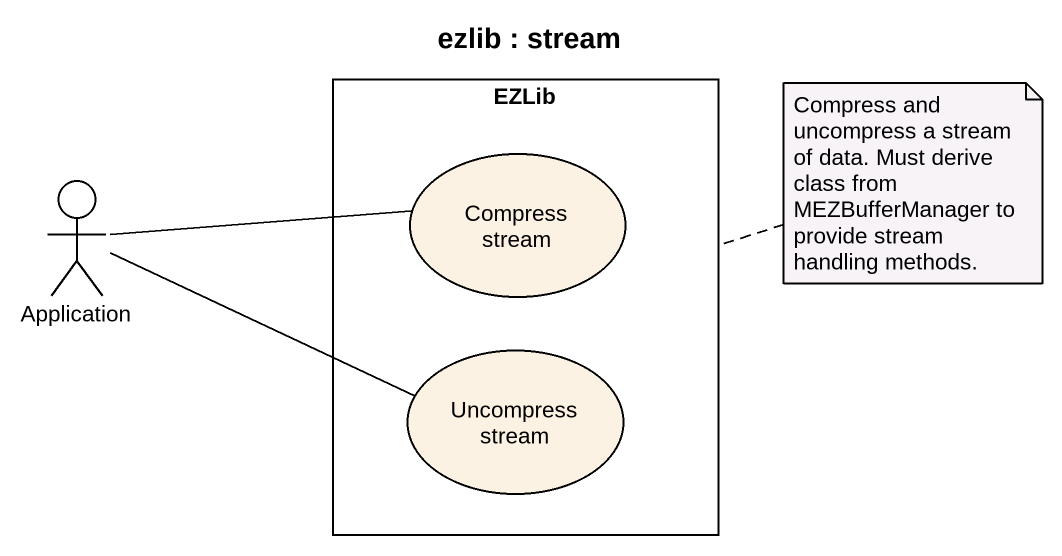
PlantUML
@startuml
title ezlib : stream
rectangle EZLib {
  usecase "Compress stream" as Compress_stream
  usecase "Uncompress stream" as Uncompress_stream
}
actor Application
Application -right- Compress_stream
Application -right- Uncompress_stream
note right of EZLib : Compress and uncompress a stream of data. Must derive class from MEZBufferManager to provide stream handling methods.
@enduml
